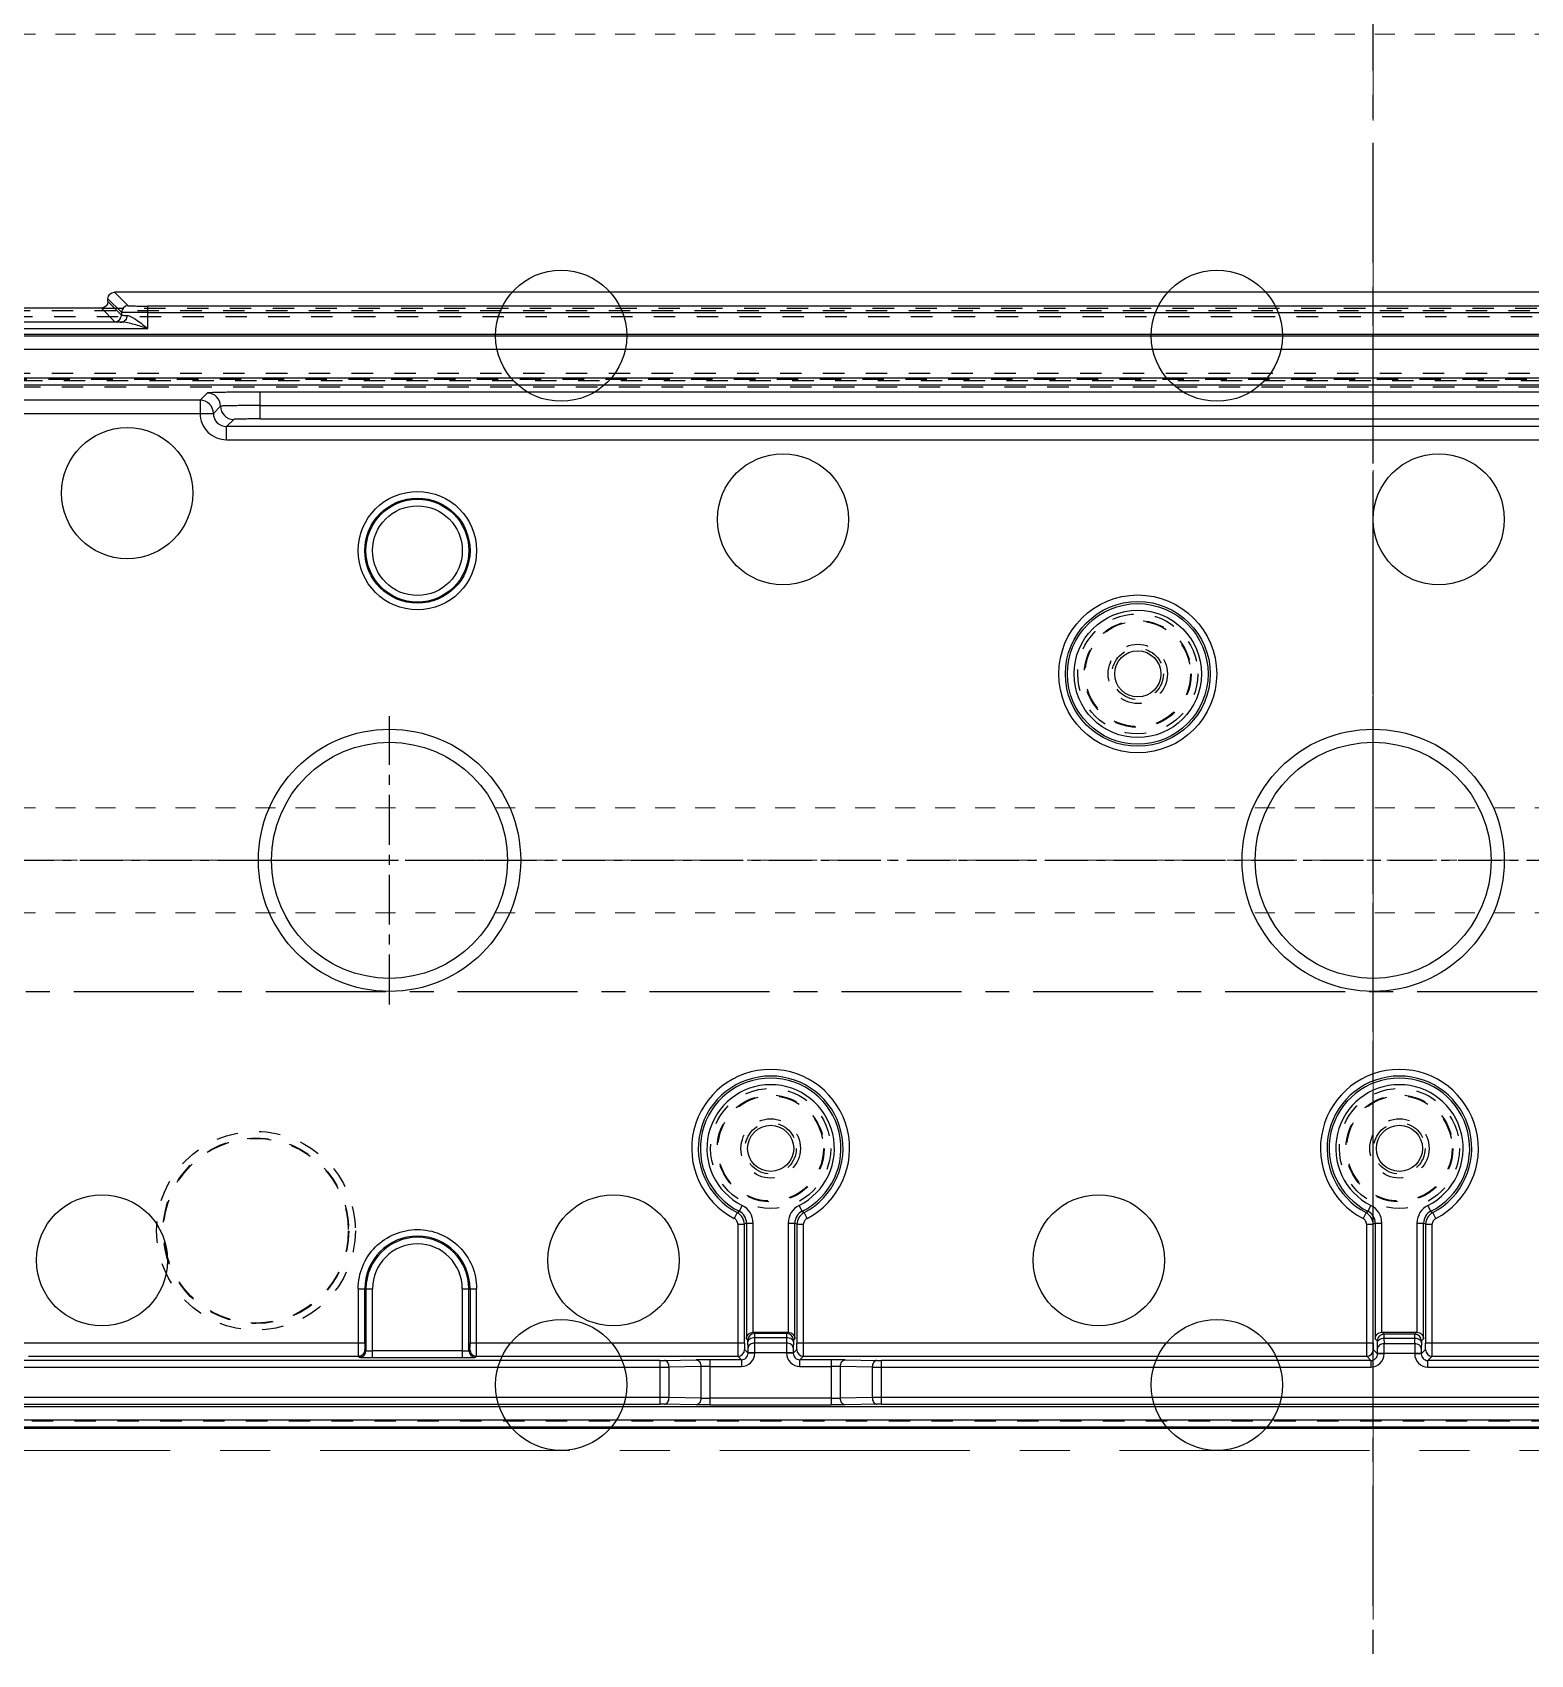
# Model space of a CAD drawing. Header units: millimetres. Extents: x 1803 to 4269, y -6912 to 1836.
# Drawn here: x 2716.9 to 2831.1, y -925.2 to -801.5 of the extents above; entities that cross this region are included whole.
import ezdxf

# ---------------------------------------------------------------- set-up
doc = ezdxf.new("R2010")
doc.units = ezdxf.units.MM
doc.header["$LTSCALE"] = 16.335
doc.linetypes.add('CENTER', pattern=[0.6, 0.375, -0.075, 0.075, -0.075])
doc.linetypes.add('HIDDEN', pattern=[0.2, 0.1, -0.1])
doc.layers.get('0').update_dxf_attribs({"linetype": 'CONTINUOUS'})
doc.layers.add('cool', color=153, linetype='HIDDEN', lineweight=9)
doc.layers.add('moldbase', color=7, linetype='CONTINUOUS', lineweight=20)
doc.layers.add('DEFAULT_2', color=8, linetype='HIDDEN')

# ---------------------------------------------------------------- blocks, each defined once
blk = doc.blocks.new('1')
at = {"layer": 'cool', "ltscale": 0.932966}
for p, q in [((2578.45, -905.66), (3059.79, -905.66)), ((2578.45, -913.66), (3059.79, -913.66))]:
    blk.add_line(p, q, dxfattribs=at)
at = {"layer": 'cool', "color": 1, "linetype": 'CENTER', "ltscale": 0.621977}
blk.add_line((2564.12, -909.66), (3074.12, -909.66), dxfattribs=at)

msp = doc.modelspace()

# ---------------------------------------------------------------- linework, layer by layer
at = {"color": 1, "linetype": 'CENTER', "ltscale": 1.492746}
for p, q in [((2819.12, -994.659), (2819.12, -754.659)), ((2559.12, -874.659), (3079.12, -874.659))]:
    msp.add_line(p, q, dxfattribs=at)
at = {"color": 7, "linetype": 'Continuous'}
for p, q in [((2723.685, -822.875), (2722.65, -821.839)), ((2722.65, -822.053), (2722.65, -821.839)), ((2722.65, -822.053), (2723.685, -823.089)), ((2723.152, -821.337), (2724.188, -822.372)), ((2918.102, -821.337), (2723.152, -821.337)), ((2879.365, -822.398), (2725.695, -822.398)), ((2725.695, -824.12), (2725.695, -822.398)), ((2723.698, -823.617), (2654.192, -823.617)), ((2722.147, -822.556), (2655.743, -822.556)), ((2723.183, -823.591), (2722.147, -822.556)), ((2723.685, -822.875), (2723.685, -823.089)), ((2725.695, -822.9), (2879.365, -822.9)), ((2884.403, -824.68), (2624.673, -824.68)), ((2879.365, -824.566), (2629.711, -824.566)), ((2652.195, -824.12), (2725.695, -824.12)), ((2624.642, -825.685), (2884.435, -825.685)), ((2880.603, -827.895), (2627.971, -827.895)), ((2627.971, -828.398), (2880.603, -828.398)), ((2729.682, -829.574), (2629.147, -829.574)), ((2729.682, -829.574), (2730.227, -829.028)), ((2729.682, -829.574), (2729.682, -830.578)), ((2880.041, -828.96), (2734.246, -828.96)), ((2734.246, -831.004), (2734.246, -828.96)), ((2628.142, -830.578), (2730.687, -830.579)), ((2731.232, -830.033), (2730.687, -830.579)), ((2732.237, -831.038), (2731.692, -831.584)), ((2734.246, -829.982), (2880.041, -829.982)), ((2734.246, -831.004), (2880.006, -831.004)), ((2879.427, -831.584), (2731.692, -831.584)), ((2731.692, -832.588), (2731.692, -831.584)), ((2731.692, -832.588), (2880.432, -832.588)), ((2770.638, -891.523), (2770.406, -891.968)), ((2771.007, -890.969), (2770.783, -891.419)), ((2775.579, -891.419), (2775.355, -890.969)), ((2775.956, -891.968), (2775.724, -891.523)), ((2818.576, -891.523), (2818.345, -891.968)), ((2818.946, -890.969), (2818.721, -891.419)), ((2823.518, -891.419), (2823.293, -890.969)), ((2823.894, -891.968), (2823.663, -891.523)), ((2770.677, -892.414), (2771.18, -892.414)), ((2770.677, -892.414), (2770.677, -901.466)), ((2771.338, -892.317), (2771.18, -892.414)), ((2771.18, -901.466), (2771.18, -892.414)), ((2771.338, -892.317), (2771.84, -892.317)), ((2771.338, -892.317), (2771.338, -901.138)), ((2771.84, -900.644), (2771.84, -892.317)), ((2774.522, -892.317), (2775.024, -892.317)), ((2774.522, -892.317), (2774.522, -900.644)), ((2775.024, -901.138), (2775.024, -892.317)), ((2775.182, -892.414), (2775.024, -892.317)), ((2775.182, -892.414), (2775.685, -892.414)), ((2775.182, -892.414), (2775.182, -901.466)), ((2775.685, -901.466), (2775.685, -892.414)), ((2818.616, -892.414), (2819.118, -892.414)), ((2818.616, -892.414), (2818.616, -901.466)), ((2819.276, -892.317), (2819.118, -892.414)), ((2819.118, -901.466), (2819.118, -892.414)), ((2819.276, -892.317), (2819.779, -892.317)), ((2819.276, -892.317), (2819.276, -901.138)), ((2819.779, -900.644), (2819.779, -892.317)), ((2822.46, -892.317), (2822.963, -892.317)), ((2822.46, -892.317), (2822.46, -900.644)), ((2822.963, -901.138), (2822.963, -892.317)), ((2823.121, -892.414), (2822.963, -892.317)), ((2823.121, -892.414), (2823.623, -892.414)), ((2823.121, -892.414), (2823.121, -901.466)), ((2823.623, -901.466), (2823.623, -892.414)), ((2741.733, -897.328), (2742.826, -897.328)), ((2741.733, -897.328), (2741.733, -901.466)), ((2742.236, -901.466), (2742.236, -897.328)), ((2742.324, -897.328), (2742.324, -902.047)), ((2742.826, -902.567), (2742.826, -897.328)), ((2749.668, -897.328), (2750.761, -897.328)), ((2749.668, -897.328), (2749.668, -902.567)), ((2750.17, -902.047), (2750.17, -897.328)), ((2750.258, -897.328), (2750.258, -901.466)), ((2750.761, -901.466), (2750.761, -897.31)), ((2742.236, -901.466), (2716.088, -901.466)), ((2771.18, -901.466), (2750.258, -901.466)), ((2771.445, -901.245), (2771.338, -901.138)), ((2771.458, -901.831), (2771.451, -901.395)), ((2771.84, -900.644), (2774.522, -900.644)), ((2771.849, -900.644), (2771.947, -900.742)), ((2774.415, -900.742), (2771.947, -900.742)), ((2771.953, -901.043), (2774.409, -901.043)), ((2771.953, -901.043), (2771.961, -901.479)), ((2774.401, -901.479), (2771.961, -901.479)), ((2774.401, -901.479), (2774.409, -901.043)), ((2774.415, -900.742), (2774.513, -900.644)), ((2774.911, -901.395), (2774.904, -901.831)), ((2775.024, -901.138), (2774.917, -901.245)), ((2819.118, -901.466), (2775.182, -901.466)), ((2819.436, -901.297), (2819.276, -901.138)), ((2819.449, -901.884), (2819.442, -901.448)), ((2819.779, -900.644), (2822.46, -900.644)), ((2819.787, -900.644), (2819.938, -900.795)), ((2822.301, -900.795), (2819.938, -900.795)), ((2819.944, -901.095), (2822.295, -901.095)), ((2819.944, -901.095), (2819.952, -901.531)), ((2822.287, -901.531), (2819.952, -901.531)), ((2822.287, -901.531), (2822.295, -901.095)), ((2822.301, -900.795), (2822.452, -900.644)), ((2822.797, -901.448), (2822.79, -901.884)), ((2822.963, -901.138), (2822.803, -901.297)), ((2880.432, -901.466), (2823.121, -901.466)), ((2764.725, -902.795), (2628.822, -902.795)), ((2716.582, -902.47), (2741.742, -902.47)), ((2741.742, -902.47), (2741.821, -902.55)), ((2742.244, -901.968), (2742.324, -902.047)), ((2749.668, -902.065), (2742.826, -902.065)), ((2742.826, -902.567), (2749.668, -902.567)), ((2750.17, -902.047), (2750.25, -901.968)), ((2750.673, -902.55), (2750.752, -902.47)), ((2750.752, -902.47), (2770.686, -902.47)), ((2764.725, -902.795), (2764.725, -906.131)), ((2765.08, -902.793), (2767.506, -902.751)), ((2770.958, -902.743), (2768.572, -902.743)), ((2768.572, -906.183), (2768.572, -902.743)), ((2770.958, -902.743), (2770.686, -902.47)), ((2770.958, -902.743), (2770.958, -903.245)), ((2771.188, -901.968), (2771.461, -902.24)), ((2771.461, -902.183), (2774.901, -902.183)), ((2771.461, -902.183), (2771.461, -902.24)), ((2771.963, -902.24), (2771.461, -902.24)), ((2771.963, -902.24), (2771.963, -902.183)), ((2774.399, -902.183), (2774.399, -902.24)), ((2774.901, -902.24), (2774.399, -902.24)), ((2774.901, -902.24), (2775.174, -901.968)), ((2774.901, -902.24), (2774.901, -902.183)), ((2775.676, -902.47), (2775.404, -902.743)), ((2777.79, -902.743), (2775.404, -902.743)), ((2775.404, -903.245), (2775.404, -902.743)), ((2775.676, -902.47), (2818.624, -902.47)), ((2777.79, -902.743), (2777.79, -906.183)), ((2778.856, -902.751), (2781.282, -902.793)), ((2818.949, -902.795), (2781.637, -902.795)), ((2781.637, -906.131), (2781.637, -902.795)), ((2818.949, -902.795), (2818.624, -902.47)), ((2818.949, -902.795), (2818.949, -903.298)), ((2819.127, -901.968), (2819.452, -902.293)), ((2819.452, -902.236), (2822.787, -902.236)), ((2819.452, -902.236), (2819.452, -902.293)), ((2819.954, -902.293), (2819.452, -902.293)), ((2819.954, -902.293), (2819.954, -902.236)), ((2822.285, -902.236), (2822.285, -902.293)), ((2822.787, -902.293), (2822.285, -902.293)), ((2822.787, -902.293), (2823.112, -901.968)), ((2822.787, -902.293), (2822.787, -902.236)), ((2823.615, -902.47), (2823.29, -902.795)), ((2879.752, -902.795), (2823.29, -902.795)), ((2823.29, -903.298), (2823.29, -902.795)), ((2823.615, -902.47), (2879.427, -902.47)), ((2627.791, -903.298), (2764.725, -903.298)), ((2767.862, -903.253), (2765.435, -903.295)), ((2765.435, -905.631), (2765.435, -903.295)), ((2767.862, -903.253), (2767.862, -905.673)), ((2768.572, -903.245), (2770.958, -903.245)), ((2775.404, -903.245), (2777.79, -903.245)), ((2780.927, -903.295), (2778.5, -903.253)), ((2778.5, -905.673), (2778.5, -903.253)), ((2780.927, -903.295), (2780.927, -905.631)), ((2781.637, -903.298), (2818.949, -903.298)), ((2823.29, -903.298), (2880.783, -903.298)), ((2764.725, -905.628), (2628.796, -905.628)), ((2628.796, -906.131), (2764.725, -906.131)), ((2878.435, -906.333), (2630.641, -906.333)), ((2767.506, -906.176), (2765.08, -906.133)), ((2767.862, -905.673), (2765.435, -905.631)), ((2777.79, -905.681), (2768.572, -905.681)), ((2768.572, -906.183), (2777.79, -906.183)), ((2780.927, -905.631), (2778.5, -905.673)), ((2781.282, -906.133), (2778.856, -906.176)), ((2879.778, -905.628), (2781.637, -905.628)), ((2781.637, -906.131), (2879.778, -906.131)), ((2878.435, -907.347), (2630.641, -907.347)), ((2630.641, -907.849), (2878.436, -907.849)), ((3014.582, -907.981), (2621.145, -907.981))]:
    msp.add_line(p, q, dxfattribs=at)
at = {"color": 1, "linetype": 'CENTER', "ltscale": 0.536226}
for p, q in [((2819.12, -907.981), (2819.12, -821.337)), ((2620.642, -864.659), (3017.597, -864.659))]:
    msp.add_line(p, q, dxfattribs=at)
at = {"color": 1, "linetype": 'CENTER', "ltscale": 0.621977}
for p, q in [((2744.12, -875.659), (2744.12, -853.659)), ((2733.12, -864.659), (2755.12, -864.659))]:
    msp.add_line(p, q, dxfattribs=at)
for centre, radius in [((2757.203, -824.659), 5), ((2807.203, -824.659), 5), ((2724.12, -836.659), 5), ((2774.12, -838.659), 5), ((2824.12, -838.659), 5), ((2744.12, -864.659), 10), ((2819.12, -864.659), 10), ((2744.12, -864.659), 9), ((2819.12, -864.659), 9), ((2722.198, -895.159), 5), ((2761.198, -895.159), 5), ((2798.198, -895.159), 5), ((2757.203, -904.659), 5), ((2807.203, -904.659), 5)]:
    msp.add_circle(centre, radius)
at = {"color": 7, "linetype": 'Continuous'}
for centre, radius in [((2746.247, -841.048), 4.514), ((2746.247, -841.048), 4.011), ((2746.247, -841.048), 3.923), ((2746.247, -841.048), 3.421), ((2801.17, -850.445), 6.021), ((2801.17, -850.445), 5.519), ((2801.17, -850.445), 5.361), ((2801.17, -850.445), 4.858), ((2801.17, -850.445), 1.759), ((2773.181, -886.625), 1.759), ((2821.12, -886.625), 1.759)]:
    msp.add_circle(centre, radius, dxfattribs=at)
for centre, radius, start, end in [((2724.188, -822.875), 0.502, 90.00092, 179.99908), ((2723.183, -823.089), 0.503, 270.02106, 359.97894), ((2729.682, -830.579), 1.005, 0.01224, 89.97904), ((2730.227, -830.034), 1.005, 0.01223, 89.97905), ((2731.691, -830.579), 2.01, 179.98787, 270.004), ((2731.691, -830.579), 1.004, 179.96297, 270.02829), ((2732.237, -830.033), 1.005, 180.01265, 269.9789), ((2773.181, -886.625), 6.021, 297.43968, 242.56032), ((2821.12, -886.625), 6.021, 297.43968, 242.56032), ((2773.181, -886.625), 5.519, 297.43968, 242.56032), ((2773.181, -886.625), 5.361, 296.57798, 243.42202), ((2773.181, -886.625), 4.858, 296.57832, 243.42166), ((2821.12, -886.625), 5.519, 297.43968, 242.56032), ((2821.12, -886.625), 5.361, 296.57798, 243.42202), ((2821.12, -886.625), 4.858, 296.57832, 243.42166), ((2749.909, -862.419), 35.731, 305.45978, 305.74548), ((2770.175, -892.414), 1.005, 0.00179, 62.57372), ((2770.333, -892.317), 1.507, 359.99101, 63.43171), ((2776.029, -892.317), 1.507, 116.56832, 180.009), ((2776.187, -892.414), 1.005, 117.43573, 179.99983), ((2796.415, -862.51), 35.635, 234.21861, 234.5049), ((2797.856, -862.427), 35.719, 305.4572, 305.74297), ((2818.113, -892.414), 1.005, 0.00213, 62.57388), ((2818.272, -892.317), 1.507, 359.99101, 63.43171), ((2823.967, -892.317), 1.507, 116.56832, 180.009), ((2824.126, -892.414), 1.005, 117.43556, 179.99946), ((2844.359, -862.504), 35.643, 234.21694, 234.50318), ((2746.247, -897.328), 4.011, 0, 180), ((2746.247, -897.328), 3.923, 0, 180), ((2746.247, -897.328), 3.421, 360, 180), ((2671.272, -901.534), 79.488, 359.54156, 0.04931), ((2771.947, -901.245), 0.503, 90.02106, 179.97893), ((2692.506, -902.115), 79.457, 359.9506, 0.45855), ((2868.257, -902.166), 93.858, 179.58042, 180.01043), ((2774.415, -901.245), 0.503, 0.02107, 89.97894), ((2819.938, -901.298), 0.503, 90.02106, 179.97893), ((2740.497, -902.167), 79.457, 359.9506, 0.45855), ((2916.143, -902.219), 93.858, 179.58042, 180.01043), ((2822.301, -901.298), 0.503, 0.02107, 89.97894), ((2741.821, -902.047), 0.503, 270.02104, 359.97893), ((2750.673, -902.047), 0.503, 180.02107, 269.97896), ((2770.686, -901.968), 0.503, 270.02106, 359.97893), ((2770.958, -902.24), 1.005, 269.99917, 0.00083), ((2770.958, -902.241), 0.502, 269.9717, 0.0283), ((2775.404, -902.24), 1.005, 179.99917, 270.00083), ((2775.404, -902.241), 0.502, 179.9717, 270.0283), ((2775.676, -901.968), 0.503, 180.02107, 269.97894), ((2818.624, -901.968), 0.503, 270.02106, 359.97893), ((2818.949, -902.293), 1.005, 269.99917, 0.00083), ((2818.95, -902.293), 0.502, 269.9717, 0.0283), ((2823.29, -902.293), 1.005, 179.99917, 270.00083), ((2823.289, -902.293), 0.502, 179.9717, 270.0283), ((2823.615, -901.968), 0.503, 180.02107, 269.97894), ((2764.795, -824.552), 78.746, 269.94859, 270.46566), ((2781.62, -809.889), 93.409, 269.57492, 270.01082), ((2764.795, -984.348), 78.72, 89.53425, 90.05149), ((2781.62, -999.045), 93.417, 89.98919, 90.42506)]:
    msp.add_arc(centre, radius, start, end, dxfattribs=at)
at = {"color": 7, "linetype": 'Continuous', "extrusion": (0, 0, -1)}
for centre, start_param, end_param in [((2722.147, -822.053), -3.9268484, -2.3563369), ((2723.152, -821.839), -0.7852565, 0.7852565)]:
    msp.add_ellipse(centre, major_axis=(-0.355, 0.355), ratio=0.9996955, start_param=start_param, end_param=end_param, dxfattribs=at)
at = {"color": 7, "linetype": 'Continuous'}
for points, knots in [([(2724.188, -822.372), (2724.19, -822.375), (2724.203, -822.375), (2724.225, -822.378), (2724.263, -822.38), (2724.314, -822.382), (2724.378, -822.385), (2724.488, -822.388), (2724.651, -822.391), (2724.876, -822.394), (2725.131, -822.396), (2725.408, -822.398), (2725.598, -822.398), (2725.695, -822.398)], [0, 0, 0, 0, 0.0066352, 0.0224974, 0.0474845, 0.0814175, 0.1240556, 0.1749311, 0.2992697, 0.4499315, 0.6214138, 0.8074739, 1, 1, 1, 1]), ([(2723.183, -823.591), (2723.186, -823.594), (2723.2, -823.595), (2723.226, -823.599), (2723.269, -823.602), (2723.327, -823.605), (2723.4, -823.609), (2723.525, -823.613), (2723.626, -823.616), (2723.698, -823.617)], [0, 0, 0, 0, 0.0230536, 0.075968, 0.1588297, 0.2712447, 0.412538, 0.5819587, 1, 1, 1, 1]), ([(2725.695, -822.9), (2725.566, -822.9), (2725.312, -822.9), (2724.944, -822.899), (2724.603, -822.896), (2724.304, -822.893), (2724.085, -822.89), (2723.939, -822.887), (2723.854, -822.885), (2723.786, -822.882), (2723.735, -822.881), (2723.705, -822.877), (2723.689, -822.877), (2723.685, -822.875)], [0, 0, 0, 0, 0.1925436, 0.3786158, 0.5501362, 0.7008491, 0.8252153, 0.8760962, 0.918736, 0.9526624, 0.9776298, 0.9934554, 1, 1, 1, 1]), ([(2723.685, -823.089), (2723.687, -823.092), (2723.699, -823.093), (2723.72, -823.097), (2723.755, -823.1), (2723.824, -823.105), (2723.94, -823.11), (2724.04, -823.113), (2724.098, -823.115)], [0, 0, 0, 0, 0.0239008, 0.0777035, 0.1612482, 0.273872, 0.5833553, 1, 1, 1, 1]), ([(2724.098, -823.115), (2724.097, -823.177), (2724.074, -823.303), (2723.974, -823.515), (2723.804, -823.616), (2723.698, -823.617)], [0, 0, 0, 0, 0.2696964, 0.5426711, 1, 1, 1, 1]), ([(2725.695, -824.12), (2725.348, -824.01), (2724.836, -823.848), (2724.172, -823.671), (2723.849, -823.619), (2723.698, -823.617)], [0, 0, 0, 0, 0.5287092, 0.7802878, 1, 1, 1, 1]), ([(2724.098, -823.115), (2724.157, -823.116), (2724.283, -823.148), (2724.543, -823.269), (2724.877, -823.489), (2725.282, -823.793), (2725.556, -824.01), (2725.695, -824.12)], [0, 0, 0, 0, 0.0931436, 0.2020106, 0.4506367, 0.7210727, 1, 1, 1, 1]), ([(2734.246, -828.96), (2733.988, -828.96), (2733.48, -828.96), (2732.743, -828.964), (2732.062, -828.97), (2731.542, -828.977), (2731.173, -828.984), (2730.939, -828.99), (2730.735, -828.995), (2730.564, -829.001), (2730.428, -829.007), (2730.329, -829.014), (2730.267, -829.019), (2730.238, -829.024), (2730.229, -829.026), (2730.227, -829.028)], [0, 0, 0, 0, 0.1927446, 0.3785965, 0.5499861, 0.7006965, 0.766538, 0.8251508, 0.8759729, 0.9185736, 0.9525332, 0.9775104, 0.9933433, 0.9978044, 1, 1, 1, 1]), ([(2734.246, -829.982), (2734.053, -829.982), (2733.672, -829.982), (2733.119, -829.985), (2732.608, -829.99), (2732.16, -829.996), (2731.832, -830.002), (2731.613, -830.009), (2731.485, -830.013), (2731.383, -830.018), (2731.307, -830.021), (2731.262, -830.029), (2731.237, -830.029), (2731.232, -830.033)], [0, 0, 0, 0, 0.1927346, 0.3785811, 0.5499704, 0.7006849, 0.8251468, 0.8759741, 0.9185812, 0.9525486, 0.9775343, 0.9933733, 1, 1, 1, 1]), ([(2734.246, -831.004), (2734.117, -831.004), (2733.863, -831.004), (2733.495, -831.006), (2733.154, -831.009), (2732.855, -831.014), (2732.637, -831.018), (2732.491, -831.022), (2732.405, -831.025), (2732.338, -831.028), (2732.287, -831.03), (2732.257, -831.035), (2732.24, -831.035), (2732.237, -831.038)], [0, 0, 0, 0, 0.1925261, 0.3785863, 0.5500686, 0.7007305, 0.825069, 0.8759445, 0.9185826, 0.9525156, 0.9775026, 0.9933648, 1, 1, 1, 1]), ([(2771.338, -892.317), (2771.338, -892.135), (2771.227, -891.765), (2770.946, -891.5), (2770.783, -891.419)], [0, 0, 0, 0, 0.4999998, 1, 1, 1, 1]), ([(2775.579, -891.419), (2775.416, -891.5), (2775.135, -891.765), (2775.024, -892.135), (2775.024, -892.317)], [0, 0, 0, 0, 0.5000003, 1, 1, 1, 1]), ([(2819.276, -892.317), (2819.276, -892.135), (2819.166, -891.765), (2818.884, -891.5), (2818.721, -891.419)], [0, 0, 0, 0, 0.4999998, 1, 1, 1, 1]), ([(2823.518, -891.419), (2823.355, -891.5), (2823.073, -891.765), (2822.963, -892.135), (2822.963, -892.317)], [0, 0, 0, 0, 0.5000003, 1, 1, 1, 1]), ([(2741.733, -897.328), (2741.733, -896.741), (2741.968, -895.556), (2742.97, -894.057), (2744.469, -893.052), (2746.238, -892.697), (2748.009, -893.045), (2749.512, -894.044), (2750.518, -895.539), (2750.761, -896.724), (2750.761, -897.31)], [0, 0, 0, 0, 0.1250276, 0.2500113, 0.3750099, 0.5000021, 0.6249938, 0.7499966, 0.8749692, 1, 1, 1, 1]), ([(2770.677, -892.414), (2770.677, -892.324), (2770.623, -892.142), (2770.486, -892.01), (2770.406, -891.968)], [0, 0, 0, 0, 0.500009, 1, 1, 1, 1]), ([(2775.956, -891.968), (2775.876, -892.01), (2775.739, -892.142), (2775.685, -892.324), (2775.685, -892.414)], [0, 0, 0, 0, 0.499991, 1, 1, 1, 1]), ([(2818.616, -892.414), (2818.616, -892.324), (2818.562, -892.142), (2818.425, -892.01), (2818.345, -891.968)], [0, 0, 0, 0, 0.500009, 1, 1, 1, 1]), ([(2823.894, -891.968), (2823.814, -892.01), (2823.677, -892.142), (2823.623, -892.324), (2823.623, -892.414)], [0, 0, 0, 0, 0.499991, 1, 1, 1, 1]), ([(2741.733, -901.466), (2741.733, -901.593), (2741.733, -901.777), (2741.735, -902.012), (2741.735, -902.161), (2741.738, -902.284), (2741.736, -902.378), (2741.742, -902.435), (2741.738, -902.464), (2741.742, -902.47)], [0, 0, 0, 0, 0.3786713, 0.5502171, 0.7009518, 0.8253336, 0.9188573, 0.9777322, 1, 1, 1, 1]), ([(2742.236, -901.466), (2742.236, -901.529), (2742.236, -901.621), (2742.237, -901.739), (2742.238, -901.813), (2742.24, -901.875), (2742.239, -901.922), (2742.244, -901.949), (2742.242, -901.965), (2742.244, -901.968)], [0, 0, 0, 0, 0.3783982, 0.5499927, 0.7007502, 0.8244857, 0.9175729, 0.9770363, 1, 1, 1, 1]), ([(2750.25, -901.968), (2750.252, -901.965), (2750.25, -901.949), (2750.255, -901.922), (2750.254, -901.875), (2750.256, -901.813), (2750.257, -901.739), (2750.258, -901.621), (2750.258, -901.529), (2750.258, -901.466)], [0, 0, 0, 0, 0.0229637, 0.0824271, 0.1755143, 0.2992498, 0.4500073, 0.6216018, 1, 1, 1, 1]), ([(2770.677, -901.466), (2770.677, -901.593), (2770.677, -901.777), (2770.679, -902.012), (2770.679, -902.161), (2770.682, -902.284), (2770.68, -902.378), (2770.686, -902.435), (2770.682, -902.464), (2770.686, -902.47)], [0, 0, 0, 0, 0.3786713, 0.5502171, 0.7009518, 0.8253336, 0.9188573, 0.9777322, 1, 1, 1, 1]), ([(2771.18, -901.466), (2771.18, -901.529), (2771.18, -901.621), (2771.181, -901.739), (2771.182, -901.813), (2771.184, -901.875), (2771.183, -901.922), (2771.188, -901.949), (2771.186, -901.965), (2771.188, -901.968)], [0, 0, 0, 0, 0.3783982, 0.5499927, 0.7007502, 0.8244857, 0.9175729, 0.9770363, 1, 1, 1, 1]), ([(2771.338, -901.138), (2771.34, -901.025), (2771.437, -900.768), (2771.7, -900.644), (2771.84, -900.644)], [0, 0, 0, 0, 0.4472931, 1, 1, 1, 1]), ([(2771.451, -901.395), (2771.45, -901.374), (2771.449, -901.338), (2771.449, -901.291), (2771.445, -901.263), (2771.447, -901.247), (2771.445, -901.245)], [0, 0, 0, 0, 0.4142256, 0.7252111, 0.9235076, 1, 1, 1, 1]), ([(2771.451, -901.395), (2771.452, -901.299), (2771.562, -901.146), (2771.766, -901.064), (2771.891, -901.043), (2771.953, -901.043)], [0, 0, 0, 0, 0.4366771, 0.7169456, 1, 1, 1, 1]), ([(2771.961, -901.479), (2771.898, -901.479), (2771.774, -901.5), (2771.57, -901.582), (2771.46, -901.735), (2771.458, -901.831)], [0, 0, 0, 0, 0.2825621, 0.562687, 1, 1, 1, 1]), ([(2771.947, -900.742), (2771.95, -900.749), (2771.946, -900.778), (2771.952, -900.835), (2771.951, -900.928), (2771.953, -901.001), (2771.953, -901.043)], [0, 0, 0, 0, 0.0743368, 0.2713041, 0.5839711, 1, 1, 1, 1]), ([(2774.904, -901.831), (2774.902, -901.735), (2774.792, -901.582), (2774.588, -901.5), (2774.464, -901.479), (2774.401, -901.479)], [0, 0, 0, 0, 0.437313, 0.7174379, 1, 1, 1, 1]), ([(2774.409, -901.043), (2774.409, -901.001), (2774.411, -900.928), (2774.41, -900.835), (2774.416, -900.778), (2774.412, -900.749), (2774.415, -900.742)], [0, 0, 0, 0, 0.4160289, 0.7286959, 0.9256632, 1, 1, 1, 1]), ([(2774.409, -901.043), (2774.471, -901.043), (2774.596, -901.064), (2774.8, -901.146), (2774.91, -901.299), (2774.911, -901.395)], [0, 0, 0, 0, 0.2830544, 0.5633229, 1, 1, 1, 1]), ([(2774.522, -900.644), (2774.662, -900.644), (2774.925, -900.768), (2775.022, -901.025), (2775.024, -901.138)], [0, 0, 0, 0, 0.5527526, 1, 1, 1, 1]), ([(2774.917, -901.245), (2774.915, -901.247), (2774.917, -901.263), (2774.913, -901.291), (2774.913, -901.338), (2774.912, -901.374), (2774.911, -901.395)], [0, 0, 0, 0, 0.0764924, 0.2747889, 0.5857744, 1, 1, 1, 1]), ([(2775.174, -901.968), (2775.176, -901.965), (2775.174, -901.949), (2775.179, -901.922), (2775.178, -901.875), (2775.18, -901.813), (2775.181, -901.739), (2775.182, -901.621), (2775.182, -901.529), (2775.182, -901.466)], [0, 0, 0, 0, 0.0229637, 0.0824271, 0.1755143, 0.2992498, 0.4500073, 0.6216018, 1, 1, 1, 1]), ([(2775.676, -902.47), (2775.68, -902.464), (2775.676, -902.435), (2775.682, -902.378), (2775.68, -902.284), (2775.683, -902.161), (2775.683, -902.012), (2775.685, -901.777), (2775.685, -901.593), (2775.685, -901.466)], [0, 0, 0, 0, 0.0222678, 0.0811427, 0.1746664, 0.2990482, 0.4497829, 0.6213287, 1, 1, 1, 1]), ([(2818.616, -901.466), (2818.616, -901.593), (2818.616, -901.777), (2818.617, -902.012), (2818.618, -902.161), (2818.62, -902.284), (2818.619, -902.378), (2818.625, -902.435), (2818.621, -902.464), (2818.624, -902.47)], [0, 0, 0, 0, 0.3786713, 0.5502171, 0.7009518, 0.8253336, 0.9188573, 0.9777322, 1, 1, 1, 1]), ([(2819.118, -901.466), (2819.118, -901.529), (2819.118, -901.621), (2819.12, -901.739), (2819.12, -901.813), (2819.122, -901.875), (2819.122, -901.922), (2819.127, -901.949), (2819.124, -901.965), (2819.127, -901.968)], [0, 0, 0, 0, 0.3783982, 0.5499927, 0.7007502, 0.8244857, 0.9175729, 0.9770363, 1, 1, 1, 1]), ([(2819.276, -901.138), (2819.278, -901.025), (2819.376, -900.768), (2819.639, -900.644), (2819.779, -900.644)], [0, 0, 0, 0, 0.4472931, 1, 1, 1, 1]), ([(2819.442, -901.448), (2819.441, -901.427), (2819.44, -901.391), (2819.44, -901.343), (2819.436, -901.316), (2819.438, -901.3), (2819.436, -901.297)], [0, 0, 0, 0, 0.4142256, 0.7252111, 0.9235076, 1, 1, 1, 1]), ([(2819.442, -901.448), (2819.443, -901.351), (2819.553, -901.199), (2819.757, -901.116), (2819.882, -901.096), (2819.944, -901.095)], [0, 0, 0, 0, 0.4366771, 0.7169456, 1, 1, 1, 1]), ([(2819.952, -901.531), (2819.889, -901.532), (2819.765, -901.552), (2819.561, -901.635), (2819.451, -901.787), (2819.449, -901.884)], [0, 0, 0, 0, 0.2825621, 0.562687, 1, 1, 1, 1]), ([(2819.938, -900.795), (2819.941, -900.802), (2819.937, -900.83), (2819.943, -900.887), (2819.942, -900.981), (2819.944, -901.054), (2819.944, -901.095)], [0, 0, 0, 0, 0.0743368, 0.2713041, 0.5839711, 1, 1, 1, 1]), ([(2822.79, -901.884), (2822.788, -901.787), (2822.678, -901.635), (2822.474, -901.552), (2822.35, -901.532), (2822.287, -901.531)], [0, 0, 0, 0, 0.437313, 0.7174379, 1, 1, 1, 1]), ([(2822.295, -901.095), (2822.295, -901.054), (2822.297, -900.981), (2822.296, -900.887), (2822.302, -900.83), (2822.298, -900.802), (2822.301, -900.795)], [0, 0, 0, 0, 0.4160289, 0.7286959, 0.9256632, 1, 1, 1, 1]), ([(2822.295, -901.095), (2822.357, -901.096), (2822.482, -901.116), (2822.686, -901.199), (2822.796, -901.351), (2822.797, -901.448)], [0, 0, 0, 0, 0.2830544, 0.5633229, 1, 1, 1, 1]), ([(2822.46, -900.644), (2822.6, -900.644), (2822.863, -900.768), (2822.961, -901.025), (2822.963, -901.138)], [0, 0, 0, 0, 0.5527526, 1, 1, 1, 1]), ([(2822.803, -901.297), (2822.801, -901.3), (2822.803, -901.316), (2822.799, -901.343), (2822.799, -901.391), (2822.798, -901.427), (2822.797, -901.448)], [0, 0, 0, 0, 0.0764924, 0.2747889, 0.5857744, 1, 1, 1, 1]), ([(2823.112, -901.968), (2823.115, -901.965), (2823.112, -901.949), (2823.117, -901.922), (2823.117, -901.875), (2823.119, -901.813), (2823.119, -901.739), (2823.121, -901.621), (2823.121, -901.529), (2823.121, -901.466)], [0, 0, 0, 0, 0.0229637, 0.0824271, 0.1755143, 0.2992498, 0.4500073, 0.6216018, 1, 1, 1, 1]), ([(2823.615, -902.47), (2823.618, -902.464), (2823.614, -902.435), (2823.62, -902.378), (2823.619, -902.284), (2823.621, -902.161), (2823.622, -902.012), (2823.623, -901.777), (2823.623, -901.593), (2823.623, -901.466)], [0, 0, 0, 0, 0.0222678, 0.0811427, 0.1746664, 0.2990482, 0.4497829, 0.6213287, 1, 1, 1, 1]), ([(2741.742, -902.47), (2741.825, -902.47), (2741.997, -902.424), (2742.128, -902.301), (2742.172, -902.225)], [0, 0, 0, 0, 0.4881042, 1, 1, 1, 1]), ([(2741.821, -902.55), (2741.823, -902.551), (2741.831, -902.552), (2741.846, -902.554), (2741.872, -902.555), (2741.922, -902.558), (2742.007, -902.56), (2742.13, -902.562), (2742.28, -902.564), (2742.515, -902.567), (2742.699, -902.567), (2742.826, -902.567)], [0, 0, 0, 0, 0.0066364, 0.0224905, 0.0474668, 0.0813933, 0.1749059, 0.2992576, 0.4499467, 0.6214389, 1, 1, 1, 1]), ([(2742.172, -902.225), (2742.184, -902.205), (2742.224, -902.125), (2742.244, -902.034), (2742.244, -901.968)], [0, 0, 0, 0, 0.2615913, 1, 1, 1, 1]), ([(2742.324, -902.047), (2742.325, -902.051), (2742.343, -902.05), (2742.369, -902.056), (2742.417, -902.057), (2742.478, -902.06), (2742.553, -902.062), (2742.67, -902.064), (2742.763, -902.065), (2742.826, -902.065)], [0, 0, 0, 0, 0.0236555, 0.0832977, 0.1764004, 0.3000525, 0.4506572, 0.6220541, 1, 1, 1, 1]), ([(2749.668, -902.065), (2749.731, -902.065), (2749.824, -902.064), (2749.941, -902.062), (2750.016, -902.06), (2750.077, -902.057), (2750.125, -902.056), (2750.151, -902.05), (2750.169, -902.051), (2750.17, -902.047)], [0, 0, 0, 0, 0.3779459, 0.5493428, 0.6999475, 0.8235996, 0.9167023, 0.9763445, 1, 1, 1, 1]), ([(2749.668, -902.567), (2749.795, -902.567), (2749.979, -902.567), (2750.214, -902.564), (2750.364, -902.562), (2750.487, -902.56), (2750.572, -902.558), (2750.622, -902.555), (2750.648, -902.554), (2750.663, -902.552), (2750.671, -902.551), (2750.673, -902.55)], [0, 0, 0, 0, 0.3785595, 0.5500526, 0.7007439, 0.8250967, 0.9186093, 0.9525351, 0.9775106, 0.9933639, 1, 1, 1, 1]), ([(2750.25, -901.968), (2750.25, -902.087), (2750.341, -902.335), (2750.578, -902.452), (2750.697, -902.467)], [0, 0, 0, 0, 0.4959553, 1, 1, 1, 1]), ([(2750.752, -902.47), (2750.756, -902.464), (2750.752, -902.435), (2750.758, -902.378), (2750.756, -902.284), (2750.758, -902.212), (2750.758, -902.17)], [0, 0, 0, 0, 0.0744622, 0.2713365, 0.5840748, 1, 1, 1, 1]), ([(2764.725, -902.795), (2764.757, -902.795), (2764.876, -902.795), (2764.994, -902.794), (2765.08, -902.793)], [0, 0, 0, 0, 0.2756167, 1, 1, 1, 1]), ([(2765.435, -903.295), (2765.435, -903.233), (2765.414, -903.109), (2765.331, -902.904), (2765.177, -902.795), (2765.08, -902.793)], [0, 0, 0, 0, 0.2816874, 0.5613158, 1, 1, 1, 1]), ([(2768.572, -902.743), (2768.474, -902.743), (2768.119, -902.744), (2767.764, -902.746), (2767.506, -902.751)], [0, 0, 0, 0, 0.2758166, 1, 1, 1, 1]), ([(2767.506, -902.751), (2767.603, -902.752), (2767.757, -902.862), (2767.841, -903.066), (2767.861, -903.191), (2767.862, -903.253)], [0, 0, 0, 0, 0.4386842, 0.7183126, 1, 1, 1, 1]), ([(2771.461, -902.183), (2771.461, -902.151), (2771.46, -902.034), (2771.46, -901.916), (2771.458, -901.831)], [0, 0, 0, 0, 0.2750155, 1, 1, 1, 1]), ([(2774.904, -901.831), (2774.903, -901.856), (2774.902, -901.974), (2774.901, -902.091), (2774.901, -902.183)], [0, 0, 0, 0, 0.2154579, 1, 1, 1, 1]), ([(2778.856, -902.751), (2778.78, -902.749), (2778.424, -902.744), (2778.069, -902.743), (2777.79, -902.743)], [0, 0, 0, 0, 0.2142655, 1, 1, 1, 1]), ([(2778.5, -903.253), (2778.501, -903.191), (2778.521, -903.066), (2778.605, -902.862), (2778.759, -902.752), (2778.856, -902.751)], [0, 0, 0, 0, 0.2816874, 0.5613158, 1, 1, 1, 1]), ([(2781.282, -902.793), (2781.185, -902.795), (2781.031, -902.904), (2780.948, -903.109), (2780.927, -903.233), (2780.927, -903.295)], [0, 0, 0, 0, 0.4386842, 0.7183126, 1, 1, 1, 1]), ([(2781.282, -902.793), (2781.307, -902.793), (2781.426, -902.795), (2781.544, -902.795), (2781.637, -902.795)], [0, 0, 0, 0, 0.2146391, 1, 1, 1, 1]), ([(2819.452, -902.236), (2819.452, -902.204), (2819.452, -902.086), (2819.451, -901.969), (2819.449, -901.884)], [0, 0, 0, 0, 0.2750155, 1, 1, 1, 1]), ([(2822.79, -901.884), (2822.789, -901.909), (2822.788, -902.026), (2822.787, -902.144), (2822.787, -902.236)], [0, 0, 0, 0, 0.2154579, 1, 1, 1, 1]), ([(2768.572, -903.245), (2768.507, -903.245), (2768.27, -903.246), (2768.033, -903.249), (2767.862, -903.253)], [0, 0, 0, 0, 0.2756143, 1, 1, 1, 1]), ([(2778.5, -903.253), (2778.45, -903.252), (2778.213, -903.247), (2777.976, -903.245), (2777.79, -903.245)], [0, 0, 0, 0, 0.2146541, 1, 1, 1, 1]), ([(2765.08, -906.133), (2765.055, -906.133), (2764.936, -906.131), (2764.818, -906.131), (2764.725, -906.131)], [0, 0, 0, 0, 0.2146438, 1, 1, 1, 1]), ([(2765.08, -906.133), (2765.177, -906.132), (2765.331, -906.022), (2765.414, -905.818), (2765.435, -905.693), (2765.435, -905.631)], [0, 0, 0, 0, 0.4386842, 0.7183126, 1, 1, 1, 1]), ([(2767.862, -905.673), (2767.861, -905.736), (2767.841, -905.86), (2767.757, -906.065), (2767.603, -906.174), (2767.506, -906.176)], [0, 0, 0, 0, 0.2816874, 0.5613158, 1, 1, 1, 1]), ([(2768.572, -906.183), (2768.474, -906.183), (2768.119, -906.183), (2767.764, -906.18), (2767.506, -906.176)], [0, 0, 0, 0, 0.2758158, 1, 1, 1, 1]), ([(2767.862, -905.673), (2767.912, -905.675), (2768.149, -905.679), (2768.386, -905.681), (2768.572, -905.681)], [0, 0, 0, 0, 0.2146573, 1, 1, 1, 1]), ([(2777.79, -905.681), (2777.855, -905.681), (2778.092, -905.68), (2778.329, -905.678), (2778.5, -905.673)], [0, 0, 0, 0, 0.2756126, 1, 1, 1, 1]), ([(2778.856, -906.176), (2778.78, -906.177), (2778.424, -906.182), (2778.069, -906.183), (2777.79, -906.183)], [0, 0, 0, 0, 0.2142666, 1, 1, 1, 1]), ([(2778.856, -906.176), (2778.759, -906.174), (2778.605, -906.065), (2778.521, -905.86), (2778.501, -905.736), (2778.5, -905.673)], [0, 0, 0, 0, 0.4386842, 0.7183126, 1, 1, 1, 1]), ([(2780.927, -905.631), (2780.927, -905.693), (2780.948, -905.818), (2781.031, -906.022), (2781.185, -906.132), (2781.282, -906.133)], [0, 0, 0, 0, 0.2816874, 0.5613158, 1, 1, 1, 1]), ([(2781.637, -906.131), (2781.605, -906.131), (2781.486, -906.131), (2781.368, -906.132), (2781.282, -906.133)], [0, 0, 0, 0, 0.2756168, 1, 1, 1, 1])]:
    msp.add_open_spline(points, degree=3, knots=knots, dxfattribs=at)
msp.add_open_spline([(2750.697, -902.467), (2750.716, -902.469), (2750.734, -902.47), (2750.752, -902.47)], degree=3, dxfattribs=at)
at = {"layer": 'DEFAULT_2', "color": 8, "linetype": 'HIDDEN'}
for p, q in [((2666.091, -822.723), (2880.29, -822.723)), ((2880.255, -823.225), (2666.091, -823.225)), ((2722.147, -822.556), (2919.098, -822.556)), ((2666.091, -827.502), (2873.291, -827.502)), ((2873.295, -828.004), (2666.091, -828.004)), ((2670.283, -828.075), (2874.313, -828.075)), ((2874.313, -828.577), (2670.285, -828.577)), ((2693.97, -907.399), (2875.82, -907.399)), ((2875.82, -907.902), (2693.97, -907.902))]:
    msp.add_line(p, q, dxfattribs=at)
for centre, radius in [((2801.17, -850.445), 4.575), ((2801.17, -850.445), 4.073), ((2801.17, -850.445), 4.02), ((2801.17, -850.445), 2.262), ((2801.17, -850.445), 1.955), ((2773.181, -886.625), 4.575), ((2773.181, -886.625), 4.073), ((2773.181, -886.625), 4.02), ((2821.12, -886.625), 4.575), ((2821.12, -886.625), 4.073), ((2821.12, -886.625), 4.02), ((2733.936, -892.906), 7.578), ((2773.181, -886.625), 2.262), ((2773.181, -886.625), 1.955), ((2821.12, -886.625), 2.262), ((2821.12, -886.625), 1.955), ((2733.936, -892.906), 7.076), ((2733.936, -892.906), 7.035)]:
    msp.add_circle(centre, radius, dxfattribs=at)
at = {"layer": 'moldbase', "color": 1, "linetype": 'CENTER', "ltscale": 3.109887}
for p, q in [((2819.12, -659.659), (2819.12, -1159.659)), ((2819.12, -659.659), (2819.12, -1159.659)), ((3154.12, -909.659), (2484.12, -909.659))]:
    msp.add_line(p, q, dxfattribs=at)

# ---------------------------------------------------------------- block references
at = {"xscale": -1, "rotation": 180}
msp.add_blockref('1', (0, -1707.317), dxfattribs=at)
msp.add_blockref('1', (0, 45))

doc.saveas('drawing.dxf')
